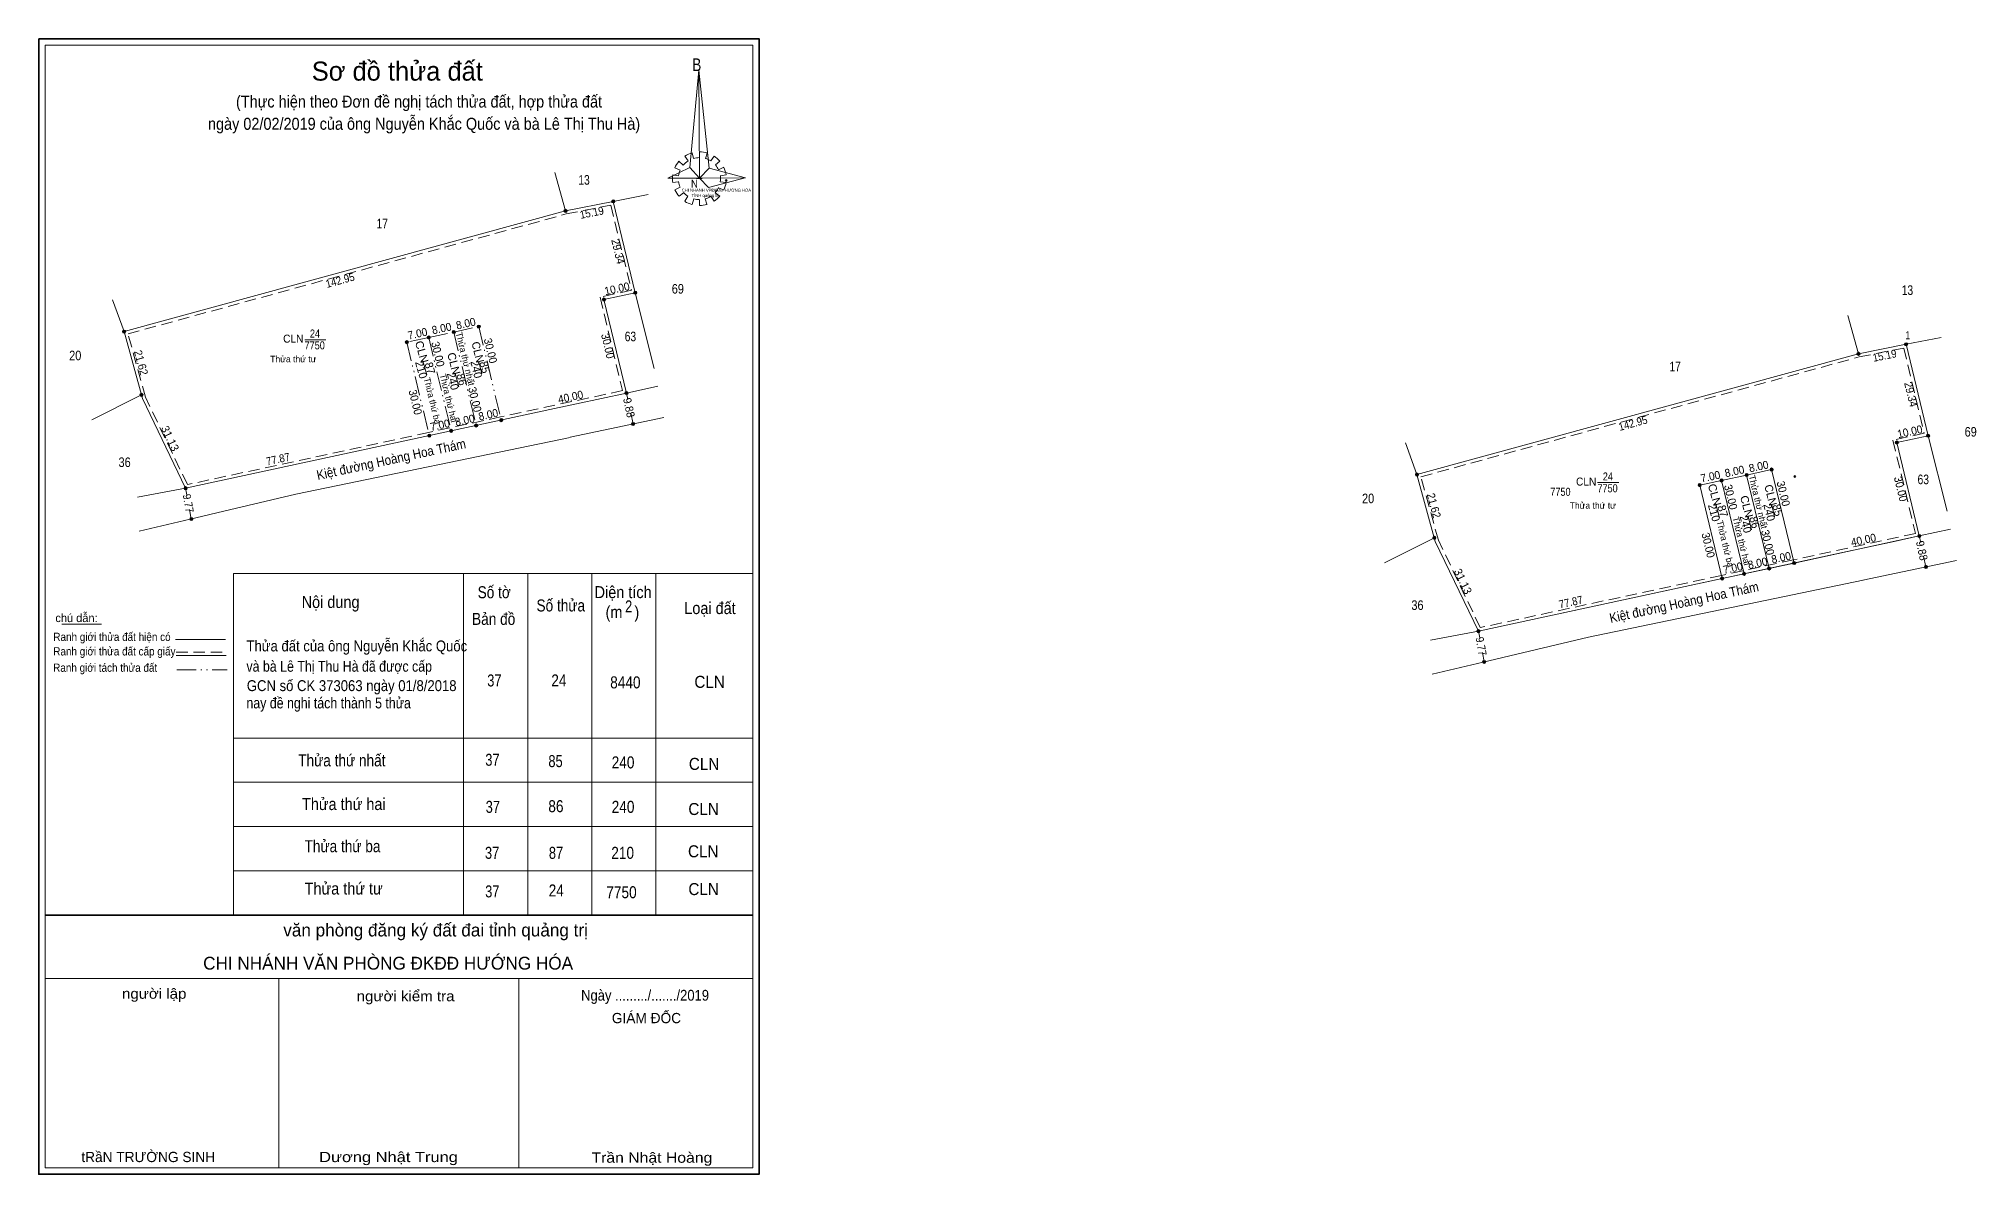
# Model space of a CAD drawing. Header units: metres. Extents: x 535253 to 536510, y 1836459 to 1837303.
# Drawn here: x 535253 to 535858, y 1836459 to 1836814 of the extents above; entities that cross this region are included whole.
import ezdxf
from ezdxf.enums import TextEntityAlignment as Align

# ---------------------------------------------------------------- set-up
doc = ezdxf.new("R2010")
doc.units = ezdxf.units.M
doc.header["$LTSCALE"] = 1.2
doc.header["$PDMODE"] = 32
doc.header["$PDSIZE"] = 0.6
doc.linetypes.add('DASH_DOUBLE_DOT', pattern=[9.2, 5, -1.2, 0.3, -1.2, 0.3, -1.2])
doc.linetypes.add('MEDIUM_DASHED', pattern=[4.5, 3, -1.5])
for name, color, linetype, lineweight in [('1', 7, 'Continuous', 13), ('10', 7, 'Continuous', 13), ('12', 7, 'Continuous', 13), ('17', 7, 'Continuous', 13), ('2', 7, 'Continuous', 13), ('23', 7, 'Continuous', 13), ('5', 7, 'Continuous', 13), ('6', 7, 'Continuous', 13), ('63', 7, 'Continuous', 13)]:
    doc.layers.add(name, color=color, linetype=linetype, lineweight=lineweight)
doc.layers.add('7', color=7, linetype='Continuous')

msp = doc.modelspace()

# ---------------------------------------------------------------- hatches: boundary and pattern name
at = {"layer": '12'}
for points in [[(535417.95, 1836759.79, 1), (535416.95, 1836759.79, 1)], [(535432.85, 1836762.76, 1), (535431.85, 1836762.76, 1)], [(535439.72, 1836734.24, 1), (535438.72, 1836734.24, 1)], [(535429.95, 1836732.1, 1), (535428.95, 1836732.1, 1)], [(535280.06, 1836722.09, 1), (535279.06, 1836722.09, 1)], [(535390.85, 1836723.661, 1), (535389.85, 1836723.661, 1)], [(535436.97, 1836702.92, 1), (535435.97, 1836702.92, 1)], [(535285.5, 1836702.34, 1), (535284.5, 1836702.34, 1)], [(535397.87, 1836694.481, 1), (535396.87, 1836694.481, 1)], [(535439.05, 1836693.26, 1), (535438.05, 1836693.26, 1)], [(535299.28, 1836673.19, 1), (535298.28, 1836673.19, 1)], [(535301.05, 1836663.58, 1), (535300.05, 1836663.58, 1)]]:
    msp.add_hatch(color=256, dxfattribs=at).paths.add_polyline_path(points)
at = {"layer": '2'}
for points in [[(535383.03, 1836721.961, 1), (535382.03, 1836721.961, 1)], [(535368.37, 1836718.801, 1), (535367.37, 1836718.801, 1)], [(535375.21, 1836720.271, 1), (535374.21, 1836720.271, 1)], [(535821.78, 1836715.16, 1), (535820.78, 1836715.16, 1)], [(535836.68, 1836718.13, 1), (535835.68, 1836718.13, 1)], [(535382.23, 1836691.101, 1), (535381.23, 1836691.101, 1)], [(535390.05, 1836692.791, 1), (535389.05, 1836692.791, 1)], [(535375.39, 1836689.631, 1), (535374.39, 1836689.631, 1)], [(535833.78, 1836687.47, 1), (535832.78, 1836687.47, 1)], [(535843.55, 1836689.61, 1), (535842.55, 1836689.61, 1)], [(535794.68, 1836679.031, 1), (535793.68, 1836679.031, 1)], [(535683.89, 1836677.46, 1), (535682.89, 1836677.46, 1)], [(535772.2, 1836674.171, 1), (535771.2, 1836674.171, 1)], [(535779.04, 1836675.641, 1), (535778.04, 1836675.641, 1)], [(535786.86, 1836677.331, 1), (535785.86, 1836677.331, 1)], [(535689.33, 1836657.71, 1), (535688.33, 1836657.71, 1)], [(535840.8, 1836658.29, 1), (535839.8, 1836658.29, 1)], [(535793.88, 1836648.161, 1), (535792.88, 1836648.161, 1)], [(535801.7, 1836649.851, 1), (535800.7, 1836649.851, 1)], [(535842.88, 1836648.63, 1), (535841.88, 1836648.63, 1)], [(535779.22, 1836645.001, 1), (535778.22, 1836645.001, 1)], [(535786.06, 1836646.471, 1), (535785.06, 1836646.471, 1)], [(535703.11, 1836628.56, 1), (535702.11, 1836628.56, 1)], [(535704.88, 1836618.95, 1), (535703.88, 1836618.95, 1)]]:
    msp.add_hatch(color=256, dxfattribs=at).paths.add_polyline_path(points)

# ---------------------------------------------------------------- linework, layer by layer
at = {"layer": '1'}
for p, q in [((535455.7, 1836775.39), (535454.72, 1836776.87)), ((535456.95, 1836777.89), (535457.39, 1836776.13)), ((535459.24, 1836776.41), (535459.3, 1836778.23)), ((535461.64, 1836777.89), (535461.21, 1836776.07)), ((535462.84, 1836775.39), (535463.82, 1836776.87)), ((535450.9, 1836771), (535452.7, 1836770.72)), ((535453.24, 1836772.54), (535451.61, 1836773.22)), ((535452.81, 1836775.27), (535454.17, 1836774.08)), ((535458.37, 1836769.92), (535460.12, 1836769.92)), ((535465.62, 1836775.27), (535464.26, 1836774.13)), ((535465.24, 1836772.6), (535466.88, 1836773.39)), ((535467.64, 1836771), (535465.79, 1836770.72)), ((535452.7, 1836768.9), (535450.9, 1836768.61)), ((535451.61, 1836766.39), (535453.24, 1836767.19)), ((535454.33, 1836765.48), (535452.92, 1836764.34)), ((535454.72, 1836762.81), (535455.64, 1836764.4)), ((535463.82, 1836762.81), (535462.84, 1836764.34)), ((535464.15, 1836765.48), (535465.62, 1836764.4)), ((535466.93, 1836766.34), (535465.13, 1836767.02)), ((535465.79, 1836768.9), (535467.64, 1836768.61)), ((535457.5, 1836763.55), (535456.95, 1836761.78)), ((535459.24, 1836761.5), (535459.24, 1836763.26)), ((535461.04, 1836763.55), (535461.59, 1836761.84)), ((535313.77, 1836646.62), (535475.92, 1836646.62)), ((535313.77, 1836646.62), (535313.77, 1836539.92)), ((535385.62, 1836646.62), (535385.62, 1836539.92)), ((535405.62, 1836646.62), (535405.62, 1836539.92)), ((535425.62, 1836646.62), (535425.62, 1836539.92)), ((535445.62, 1836646.62), (535445.62, 1836539.92)), ((535313.77, 1836595.2), (535475.92, 1836595.2)), ((535313.77, 1836581.38), (535475.92, 1836581.38)), ((535313.77, 1836567.56), (535475.92, 1836567.56)), ((535313.77, 1836553.74), (535475.92, 1836553.74)), ((535313.77, 1836539.92), (535475.92, 1836539.92)), ((535252.9, 1836537.99), (535252.9, 1836459.02)), ((535254.92, 1836520.08), (535475.92, 1836520.08)), ((535327.9, 1836520.08), (535327.9, 1836461.03)), ((535402.9, 1836520.08), (535402.9, 1836461.03))]:
    msp.add_line(p, q, dxfattribs=at)
at = {"layer": '1', "lineweight": 35}
msp.add_line((535254.92, 1836539.92), (535475.92, 1836539.92), dxfattribs=at)
at = {"layer": '1'}
for points in [[(535252.9, 1836459.02), (535252.9, 1836813.51), (535477.9, 1836813.51), (535477.9, 1836459.02)], [(535252.9, 1836459.02), (535252.9, 1836813.51), (535477.9, 1836813.51), (535477.9, 1836459.02)], [(535459.13, 1836803.73), (535459.24, 1836769.98), (535456.3, 1836773.34)], [(535459.13, 1836803.73), (535459.24, 1836769.98), (535462.35, 1836773.11)], [(535449.43, 1836769.98), (535456.3, 1836773.34), (535459.24, 1836769.98)], [(535473.64, 1836770.09), (535459.24, 1836769.98), (535462.35, 1836773.11)], [(535473.53, 1836770.15), (535462.08, 1836767.08), (535459.24, 1836769.98)], [(535836.18, 1836718.13), (535843.05, 1836689.61), (535833.28, 1836687.47), (535840.3, 1836658.29), (535801.2, 1836649.85), (535794.18, 1836679.03), (535786.36, 1836677.33), (535778.54, 1836675.64), (535771.7, 1836674.17), (535778.72, 1836645), (535702.61, 1836628.56), (535689.13, 1836656.62), (535683.39, 1836677.46), (535821.28, 1836715.16)]]:
    msp.add_lwpolyline(points, close=True, dxfattribs=at)
at = {"layer": '1', "linetype": 'MEDIUM_DASHED'}
msp.add_lwpolyline([(535431.6, 1836761.59), (535438.01, 1836735), (535428.24, 1836732.86), (535435.26, 1836703.68), (535397.16, 1836695.46), (535374.68, 1836690.61), (535299.34, 1836674.33), (535286.24, 1836701.6), (535280.79, 1836721.39), (535417.68, 1836758.82)], close=True, dxfattribs=at)
at = {"layer": '1'}
for centre, major_axis, start_param, end_param in [((535459.271, 1836769.861), (8.412, 0), 1.8495599, 2.1390092), ((535459.271, 1836769.861), (6.593, 0), 1.5698559, 1.8561107), ((535459.271, 1836769.861), (8.412, 0), 1.2792421, 1.5633222), ((535459.271, 1836769.861), (6.593, 0), 1.0027091, 1.2755622), ((535459.271, 1836769.861), (8.412, 0), 0.7105624, 0.9968723), ((535459.271, 1836769.861), (8.412, 0), 3.0066793, 3.2913935), ((535459.271, 1836769.861), (8.412, 0), 2.4395818, 2.7240025), ((535459.271, 1836769.861), (6.593, 0), 2.7236855, 3.0151582), ((535459.271, 1836769.861), (6.593, 0), 2.1337354, 2.4449626), ((535459.271, 1836769.861), (6.593, 0), 0.4267838, 0.7064646), ((535459.271, 1836769.861), (6.593, 0), 6.1355839, 6.4161846), ((535459.271, 1836769.861), (8.412, 0), 0.1390515, 0.4339332), ((535459.271, 1836769.861), (8.412, 0), 3.5698864, 3.8569187), ((535459.271, 1836769.861), (6.593, 0), 3.2822995, 3.5610505), ((535459.271, 1836769.861), (6.593, 0), 3.8607757, 4.1325826), ((535459.271, 1836769.861), (6.593, 0), 4.9908713, 5.2893316), ((535459.271, 1836769.861), (8.412, 0), 5.2856142, 5.567987), ((535459.271, 1836769.861), (6.593, 0), 5.5613733, 5.8395144), ((535459.271, 1836769.861), (8.412, 0), 5.8523029, 6.1383965), ((535459.223, 1836769.811), (8.412, 0), 4.1470906, 4.4365931), ((535459.271, 1836769.861), (6.593, 0), 4.4385468, 4.71314), ((535459.271, 1836769.861), (8.412, 0), 4.7130101, 4.9976105)]:
    msp.add_ellipse(centre, major_axis=major_axis, ratio=0.995001, start_param=start_param, end_param=end_param, dxfattribs=at)
msp.add_point((535467.64, 1836769.3), dxfattribs=at)
at = {"layer": '10'}
msp.add_line((535439.22, 1836734.24), (535445.17, 1836710.63), dxfattribs=at)
at = {"layer": '10', "linetype": 'DASH_DOUBLE_DOT'}
msp.add_line((535390.35, 1836723.66), (535397.37, 1836694.48), dxfattribs=at)
at = {"layer": '10'}
for points in [[(535298.78, 1836673.19), (535285.3, 1836701.25), (535279.56, 1836722.09), (535417.45, 1836759.79), (535432.35, 1836762.76)], [(535432.35, 1836762.76), (535439.22, 1836734.24), (535429.45, 1836732.1), (535436.47, 1836702.92)], [(535420.83, 1836699.55), (535413.99, 1836698.07), (535298.78, 1836673.19)], [(535436.47, 1836702.92), (535428.65, 1836701.23), (535420.83, 1836699.54)]]:
    msp.add_lwpolyline(points, dxfattribs=at)
at = {"layer": '12', "linetype": 'DASH_DOUBLE_DOT'}
for p, q in [((535374.71, 1836720.27), (535382.53, 1836721.96)), ((535382.53, 1836721.96), (535390.35, 1836723.66)), ((535374.71, 1836720.27), (535367.87, 1836718.8))]:
    msp.add_line(p, q, dxfattribs=at)
at = {"layer": '12'}
for p, q in [((535299.15, 1836671.16), (535298.78, 1836673.19)), ((535300.55, 1836663.58), (535300, 1836666.57))]:
    msp.add_line(p, q, dxfattribs=at)
for centre in [(535417.45, 1836759.79), (535432.35, 1836762.76), (535439.22, 1836734.24), (535429.45, 1836732.1), (535279.56, 1836722.09), (535390.35, 1836723.661), (535436.47, 1836702.92), (535285, 1836702.34), (535397.37, 1836694.481), (535438.55, 1836693.26), (535298.78, 1836673.19), (535300.55, 1836663.58)]:
    msp.add_circle(centre, 0.5, dxfattribs=at)
at = {"layer": '17'}
msp.add_line((535260.1, 1836630.81), (535272.52, 1836630.81), dxfattribs=at)
at = {"layer": '2'}
for p, q in [((535414.15, 1836771.73), (535417.45, 1836759.79)), ((535432.35, 1836762.76), (535443.27, 1836764.94)), ((535279.56, 1836722.09), (535275.95, 1836732.05)), ((535817.98, 1836727.1), (535821.28, 1836715.16)), ((535335.97, 1836719.58), (535342.59, 1836719.58)), ((535836.18, 1836718.13), (535847.1, 1836720.31)), ((535446.25, 1836705.03), (535436.47, 1836702.92)), ((535269.47, 1836694.53), (535285, 1836702.34)), ((535436.9, 1836700.91), (535436.47, 1836702.92)), ((535418.88, 1836689.12), (535448.13, 1836695.28)), ((535438.55, 1836693.26), (535437.82, 1836696.63)), ((535683.39, 1836677.46), (535679.78, 1836687.42)), ((535843.05, 1836689.61), (535849, 1836666)), ((535786.36, 1836677.33), (535794.18, 1836679.03)), ((535794.18, 1836679.03), (535801.2, 1836649.85)), ((535739.8, 1836674.95), (535746.42, 1836674.95)), ((535778.54, 1836675.64), (535771.7, 1836674.17)), ((535771.7, 1836674.17), (535778.72, 1836645)), ((535778.54, 1836675.64), (535786.36, 1836677.33)), ((535778.54, 1836675.64), (535785.56, 1836646.47)), ((535786.36, 1836677.33), (535793.38, 1836648.16)), ((535776.71, 1836668.34), (535777.94, 1836663.95)), ((535794.2, 1836667.99), (535795.11, 1836664.24)), ((535786.81, 1836664.52), (535787.93, 1836660.2)), ((535673.3, 1836649.9), (535688.83, 1836657.71)), ((535850.08, 1836660.4), (535840.3, 1836658.29)), ((535840.73, 1836656.28), (535840.3, 1836658.29)), ((535822.71, 1836644.49), (535851.96, 1836650.65)), ((535842.38, 1836648.63), (535841.65, 1836652)), ((535702.61, 1836628.56), (535687.57, 1836625.78)), ((535702.98, 1836626.53), (535702.61, 1836628.56)), ((535705.8, 1836619.29), (535688.14, 1836615.12)), ((535704.38, 1836618.95), (535703.83, 1836621.94)), ((535714.56, 1836621.36), (535705.8, 1836619.29))]:
    msp.add_line(p, q, dxfattribs=at)
at = {"layer": '2', "linetype": 'DASH_DOUBLE_DOT'}
for p, q in [((535382.53, 1836721.96), (535389.55, 1836692.79)), ((535367.87, 1836718.8), (535374.89, 1836689.63)), ((535374.71, 1836720.27), (535381.73, 1836691.1))]:
    msp.add_line(p, q, dxfattribs=at)
at = {"layer": '2'}
for points in [[(535439.22, 1836734.24), (535429.45, 1836732.1), (535436.47, 1836702.92)], [(535702.61, 1836628.56), (535689.13, 1836656.62), (535683.39, 1836677.46), (535821.28, 1836715.16), (535836.18, 1836718.13)], [(535836.18, 1836718.13), (535843.05, 1836689.61), (535833.28, 1836687.47), (535840.3, 1836658.29)], [(535310.73, 1836665.99), (535333.18, 1836671.38), (535418.89, 1836689.09)], [(535843.05, 1836689.61), (535833.28, 1836687.47), (535840.3, 1836658.29)], [(535824.66, 1836654.92), (535817.82, 1836653.44), (535702.61, 1836628.56)], [(535840.3, 1836658.29), (535832.48, 1836656.6), (535824.66, 1836654.91)], [(535714.56, 1836621.36), (535737.01, 1836626.75), (535822.72, 1836644.46)]]:
    msp.add_lwpolyline(points, dxfattribs=at)
at = {"layer": '2', "linetype": 'MEDIUM_DASHED'}
msp.add_lwpolyline([(535835.43, 1836716.96), (535841.84, 1836690.37), (535832.07, 1836688.23), (535839.09, 1836659.05), (535800.99, 1836650.83), (535778.51, 1836645.98), (535703.17, 1836629.7), (535690.07, 1836656.97), (535684.62, 1836676.76), (535821.51, 1836714.19)], close=True, dxfattribs=at)
at = {"layer": '2'}
for points in [[(535794.18, 1836679.03), (535801.2, 1836649.85), (535793.38, 1836648.16), (535786.36, 1836677.33)], [(535778.54, 1836675.64), (535785.56, 1836646.47), (535778.72, 1836645), (535771.7, 1836674.17)], [(535786.36, 1836677.33), (535793.38, 1836648.16), (535785.56, 1836646.47), (535778.54, 1836675.64)]]:
    msp.add_lwpolyline(points, close=True, dxfattribs=at)
for centre in [(535382.53, 1836721.961), (535367.87, 1836718.801), (535374.71, 1836720.271), (535821.28, 1836715.16), (535836.18, 1836718.13), (535381.73, 1836691.101), (535389.55, 1836692.791), (535374.89, 1836689.631), (535833.28, 1836687.47), (535843.05, 1836689.61), (535794.18, 1836679.031), (535683.39, 1836677.46), (535771.7, 1836674.171), (535778.54, 1836675.641), (535786.36, 1836677.331), (535688.83, 1836657.71), (535840.3, 1836658.29), (535793.38, 1836648.161), (535801.2, 1836649.851), (535842.38, 1836648.63), (535778.72, 1836645.001), (535785.56, 1836646.471), (535702.61, 1836628.56), (535704.38, 1836618.95)]:
    msp.add_circle(centre, 0.5, dxfattribs=at)
msp.add_point((535801.4, 1836676.85), dxfattribs=at)
at = {"layer": '23'}
for p, q in [((535298.78, 1836673.19), (535283.74, 1836670.41)), ((535301.97, 1836663.92), (535284.31, 1836659.75)), ((535310.73, 1836665.99), (535301.97, 1836663.92))]:
    msp.add_line(p, q, dxfattribs=at)
at = {"layer": '5', "lineweight": 35}
msp.add_lwpolyline([(535252.92, 1836813.53), (535477.92, 1836813.53), (535477.92, 1836459.03), (535252.92, 1836459.03)], close=True, dxfattribs=at)
at = {"layer": '5'}
msp.add_lwpolyline([(535475.92, 1836539.92), (535475.92, 1836461.03), (535254.92, 1836461.03), (535254.92, 1836811.53), (535475.92, 1836811.53)], close=True, dxfattribs=at)
at = {"layer": '6'}
for p, q in [((535295.57, 1836626.01), (535311.25, 1836626.01)), ((535295.82, 1836620.99), (535311.47, 1836620.99))]:
    msp.add_line(p, q, dxfattribs=at)
at = {"layer": '6', "linetype": 'MEDIUM_DASHED'}
msp.add_line((535295.82, 1836622.04), (535311.6, 1836622.04), dxfattribs=at)
at = {"layer": '63'}
for p, q in [((535372.88, 1836712.97), (535374.11, 1836708.58)), ((535382.98, 1836709.15), (535384.1, 1836704.83)), ((535390.37, 1836712.62), (535391.28, 1836708.87))]:
    msp.add_line(p, q, dxfattribs=at)
at = {"layer": '63', "linetype": 'DASH_DOUBLE_DOT'}
msp.add_line((535296.05, 1836616.46), (535311.8, 1836616.46), dxfattribs=at)

# ---------------------------------------------------------------- texts
at = {"layer": '1'}
msp.add_text('Sơ đồ thửa đất', height=5.95, dxfattribs=at).set_placement((535364.9, 1836800.46), align=Align.CENTER)
for s, height, width, p in [('B', 3.962, 0.8, (535457.03, 1836803.45)), ('CHI NHÁNH VPĐKĐĐ-HƯỚNG HÓA', 0.9372, 0.95, (535453.75, 1836765.77)), ('TỈNH quảng trị', 0.9375, 1.05, (535456.78, 1836764.15)), ('N', 2.476, 0.9, (535456.63, 1836767.02))]:
    msp.add_text(s, height=height, dxfattribs=dict(at, width=width)).set_placement(p)
at = {"layer": '1', "width": 0.85}
for p in [(535339.095, 1836716.56), (535728.215, 1836670.84)]:
    msp.add_text('7750', height=2.5, dxfattribs=at).set_placement(p, align=Align.CENTER)
at = {"layer": '1'}
for s, height, p in [('văn phòng đăng ký đất đai tỉnh quảng trị', 4, (535424.44, 1836533.26)), ('CHI NHÁNH VĂN PHÒNG ĐKĐĐ HƯỚNG HÓA', 4, (535419.8, 1836522.91)), ('GIÁM ĐỐC', 3.2, (535453.54, 1836506.18)), ('tRầN TRƯỜNG SINH', 3.2, (535307.99, 1836462.81))]:
    msp.add_text(s, height=height, dxfattribs=at).set_placement(p, align=Align.RIGHT)
for s, width, p in [('người lập', 1.1, (535299.02, 1836513.81)), ('người kiểm tra', 1.1, (535382.77, 1836513.03)), ('Dương Nhật Trung', 1.2, (535383.82, 1836462.81)), ('Trần Nhật Hoàng', 1.15, (535463.3, 1836462.61))]:
    msp.add_text(s, height=3.2, dxfattribs=dict(at, width=width)).set_placement(p, align=Align.RIGHT)
at = {"layer": '12'}
for s, width, p in [('13', 0.8, (535423.225, 1836767.96)), ('17', 0.8, (535360.195, 1836754.33)), ('69', 0.85, (535452.525, 1836733.95)), ('63', 0.8, (535437.715, 1836719.09)), ('20', 0.85, (535264.3, 1836713.15)), ('36', 0.85, (535279.72, 1836679.82))]:
    msp.add_text(s, height=3, dxfattribs=dict(at, width=width)).set_placement(p, align=Align.CENTER)
at = {"layer": '12', "width": 0.9}
msp.add_text('9.77', height=2.5, rotation=280.436, dxfattribs=at).set_placement((535298.383, 1836668.251), align=Align.CENTER)
at = {"layer": '2'}
for s, height, width, p in [('13', 3, 0.8, (535836.595, 1836733.55)), ('24', 2.5, 0.85, (535339.175, 1836720.26)), ('CLN', 2.5, 0.95, (535332.405, 1836718.66)), ('17', 3, 0.8, (535764.025, 1836709.7)), ('69', 3, 0.85, (535856.355, 1836689.32)), ('CLN', 2.5, 0.95, (535736.245, 1836674.03)), ('7750', 2.5, 0.85, (535742.925, 1836671.93)), ('24', 2.5, 0.85, (535743.02, 1836675.63)), ('63', 3, 0.8, (535841.545, 1836674.46)), ('20', 3, 0.85, (535668.13, 1836668.52)), ('36', 3, 0.85, (535683.55, 1836635.19))]:
    msp.add_text(s, height=height, dxfattribs=dict(at, width=width)).set_placement(p, align=Align.CENTER)
for s, height, rotation, width, p in [('8.00', 2.5, 12.265, 0.95, (535386.554, 1836723.415)), ('30.00', 2.5, 283.527, 0.95, (535429.44, 1836717.327)), ('CLN', 2.5, 285.627, 1.05, (535371.343, 1836715.442)), ('30.00', 2.5, 283.531, 0.95, (535376.38, 1836714.777)), ('CLN', 2.5, 284.606, 1.05, (535381.345, 1836711.805)), ('30.00', 2.5, 283.527, 0.95, (535392.8, 1836715.857)), ('15.19', 2.5, 11.273, 0.9, (535829.716, 1836713.395)), ('30.00', 2.5, 283.531, 0.95, (535369.34, 1836699.767)), ('30.00', 2.5, 283.531, 0.95, (535387.93, 1836700.607)), ('40.00', 2.5, 12.195, 0.95, (535419.286, 1836700.485)), ('29.34', 2.5, 283.544, 0.95, (535836.471, 1836702.198)), ('8.00', 2.5, 12.195, 0.95, (535393.576, 1836694.962)), ('9.88', 2.5, 282.151, 0.95, (535436.059, 1836698.093)), ('7.00', 2.5, 12.129, 0.95, (535378.482, 1836691.707)), ('8.00', 2.5, 12.195, 0.95, (535386.246, 1836693.222)), ('142.95', 2.5, 15.291, 0.9, (535751.18, 1836692.292)), ('10.00', 2.5, 12.355, 0.95, (535837.613, 1836689.665)), ('Kiệt đường Hoàng Hoa Thám', 3, 12.184, 0.9, (535363.303, 1836680.759)), ('8.00', 2.5, 12.195, 0.95, (535782.846, 1836677.264)), ('8.00', 2.5, 12.265, 0.95, (535790.394, 1836678.787)), ('7.00', 2.5, 12.129, 0.95, (535775.312, 1836675.63)), ('CLN', 2.5, 285.627, 1.05, (535775.173, 1836670.812)), ('30.00', 2.5, 283.531, 0.95, (535780.21, 1836670.147)), ('30.00', 2.5, 283.527, 0.95, (535796.63, 1836671.227)), ('30.00', 2.5, 283.527, 0.95, (535833.27, 1836672.697)), ('21.62', 2.5, 285.399, 0.95, (535687.474, 1836667.452)), ('CLN', 2.5, 284.606, 1.05, (535785.175, 1836667.175)), ('30.00', 2.5, 283.531, 0.95, (535773.172, 1836655.127)), ('30.00', 2.5, 283.531, 0.95, (535791.76, 1836655.977)), ('40.00', 2.5, 12.195, 0.95, (535823.116, 1836655.855)), ('9.88', 2.5, 282.151, 0.95, (535839.889, 1836653.463)), ('7.00', 2.5, 12.129, 0.95, (535782.312, 1836647.077)), ('8.00', 2.5, 12.195, 0.95, (535790.076, 1836648.592)), ('8.00', 2.5, 12.195, 0.95, (535797.406, 1836650.332)), ('Kiệt đường Hoàng Hoa Thám', 3, 12.184, 0.9, (535767.133, 1836636.129)), ('77.87', 2.5, 12.186, 0.9, (535731.721, 1836636.434)), ('9.77', 2.5, 280.436, 0.9, (535702.214, 1836623.616))]:
    msp.add_text(s, height=height, rotation=rotation, dxfattribs=dict(at, width=width)).set_placement(p, align=Align.CENTER)
for s, height, rotation, p in [('Thửa thứ nhất', 2, 283.531, (535385.164, 1836713.349)), ('CLN', 2.5, 283.643, (535388.843, 1836715.39)), ('210', 2.5, 285.627, (535371.162, 1836709.867)), ('87', 2.5, 285.627, (535373.9, 1836710.347)), ('240', 2.5, 284.606, (535381.048, 1836706.33)), ('240', 2.5, 283.643, (535388.388, 1836710.03)), ('85', 2.5, 283.643, (535390.984, 1836710.69)), ('Thửa thứ ba', 2, 283.531, (535374.903, 1836700.259)), ('Thửa thứ hai', 2, 283.531, (535379.948, 1836701.119)), ('86', 2.5, 284.606, (535383.821, 1836706.855)), ('Thửa thứ nhất', 2, 283.531, (535788.994, 1836668.719)), ('CLN', 2.5, 283.643, (535792.673, 1836670.76)), ('210', 2.5, 285.627, (535774.992, 1836665.237)), ('87', 2.5, 285.627, (535777.73, 1836665.717)), ('240', 2.5, 283.643, (535792.218, 1836665.4)), ('85', 2.5, 283.643, (535794.814, 1836666.06)), ('Thửa thứ ba', 2, 283.531, (535778.733, 1836655.629)), ('Thửa thứ hai', 2, 283.531, (535783.778, 1836656.489)), ('240', 2.5, 284.606, (535784.878, 1836661.7)), ('86', 2.5, 284.606, (535787.651, 1836662.225)), ('31.13', 2.5, 295.66, (535696.623, 1836643.566))]:
    msp.add_text(s, height=height, rotation=rotation, dxfattribs=at).set_placement(p, align=Align.CENTER)
at = {"layer": '2', "width": 0.75}
msp.add_text(' 1', height=2.5, dxfattribs=at).set_placement((535837.39, 1836719.73), align=Align.RIGHT)
at = {"layer": '2'}
for p in [(535332.415, 1836712.54), (535738.315, 1836666.81)]:
    msp.add_text('Thửa thứ tư', height=2, dxfattribs=at).set_placement(p, align=Align.CENTER)
at = {"layer": '6'}
for s, height, width, p in [('Số tờ', 3.75, 0.85, (535389.99, 1836638.86)), ('Diện tích', 3.75, 0.9, (535426.52, 1836638.88)), ('Nội dung', 3.75, 0.9, (535335.02, 1836635.81)), ('Số thửa', 3.75, 0.85, (535408.37, 1836634.73)), ('(m   )', 3.75, 0.9, (535429.94, 1836632.66)), ('2', 3.75, 0.8, (535436.04, 1836634.43)), ('Loại đất', 3.75, 0.9, (535454.54, 1836633.91)), ('Bản đồ', 3.75, 0.85, (535388.24, 1836630.53)), ('Ranh giới thửa đất hiện có ', 2.572, 0.9, (535257.46, 1836625.51)), ('Thửa đất của ông Nguyễn Khắc Quốc', 3.4, 0.9, (535317.79, 1836622.26)), ('Ranh giới tách thửa đất', 2.572, 0.9, (535257.41, 1836615.89)), ('Ranh giới thửa đất cấp giấy', 2.572, 0.9, (535257.44, 1836620.99)), ('và bà Lê Thị Thu Hà đã được cấp ', 3.4, 0.85, (535317.77, 1836615.91)), ('GCN số CK 373063 ngày 01/8/2018', 3.4, 0.9, (535317.89, 1836609.86)), ('37', 3.75, 0.8, (535392.99, 1836611.31)), ('24', 3.75, 0.85, (535412.99, 1836611.31)), ('8440', 3.75, 0.85, (535431.39, 1836610.71)), ('CLN', 3.75, 0.95, (535457.69, 1836610.88)), ('nay đề nghi tách thành 5 thửa', 3.4, 0.85, (535317.77, 1836604.46)), ('Thửa thứ nhất', 3.75, 0.85, (535333.94, 1836586.36)), ('37', 3.75, 0.8, (535392.38, 1836586.55)), ('85', 3.75, 0.8, (535412.09, 1836586.13)), ('240', 3.75, 0.85, (535431.86, 1836585.73)), ('CLN', 3.75, 0.95, (535455.96, 1836585.26)), ('Thửa thứ hai', 3.75, 0.9, (535335.14, 1836572.72)), ('37', 3.75, 0.8, (535392.51, 1836571.85)), ('86', 3.75, 0.85, (535412.07, 1836572.05)), ('240', 3.75, 0.85, (535431.86, 1836571.85)), ('CLN', 3.75, 0.95, (535455.81, 1836571.17)), ('Thửa thứ ba', 3.75, 0.85, (535335.92, 1836559.57)), ('37', 3.75, 0.8, (535392.28, 1836557.49)), ('87', 3.75, 0.8, (535412.24, 1836557.49)), ('210', 3.75, 0.85, (535431.73, 1836557.49)), ('CLN', 3.75, 0.95, (535455.7, 1836557.97)), ('Thửa thứ tư', 3.75, 0.9, (535335.96, 1836546.35)), ('37', 3.75, 0.8, (535392.34, 1836545.45)), ('24', 3.75, 0.85, (535412.18, 1836545.74)), ('7750', 3.75, 0.85, (535430.18, 1836545.19)), ('CLN', 3.75, 0.95, (535455.82, 1836546.17))]:
    msp.add_text(s, height=height, dxfattribs=dict(at, width=width)).set_placement(p)
msp.add_text('chú dẫn:', height=2.572, dxfattribs=at).set_placement((535258.09, 1836631.41))
at = {"layer": '6', "width": 0.9}
msp.add_text('Ngày ........./......./2019', height=3.375, dxfattribs=at).set_placement((535442.285, 1836513.21), align=Align.CENTER)
at = {"layer": '63'}
for s, rotation, width, p in [('15.19', 11.273, 0.9, (535425.886, 1836758.025)), ('29.34', 283.544, 0.95, (535432.641, 1836746.828)), ('142.95', 15.291, 0.9, (535347.35, 1836736.922)), ('10.00', 12.355, 0.95, (535433.783, 1836734.295)), ('7.00', 12.129, 0.95, (535371.472, 1836720.257)), ('8.00', 12.195, 0.95, (535379.006, 1836721.892)), ('21.62', 285.399, 0.95, (535283.644, 1836712.082)), ('77.87', 12.186, 0.9, (535327.891, 1836681.064))]:
    msp.add_text(s, height=2.5, rotation=rotation, dxfattribs=dict(at, width=width)).set_placement(p, align=Align.CENTER)
msp.add_text('31.13', height=2.5, rotation=295.66, dxfattribs=at).set_placement((535292.793, 1836688.196), align=Align.CENTER)
at = {"layer": '7', "width": 0.9}
for s, p in [('(Thực hiện theo Đơn đề nghị tách thửa đất, hợp thửa đất ', (535372.305, 1836792.06)), ('ngày 02/02/2019 của ông Nguyễn Khắc Quốc và bà Lê Thị Thu Hà)', (535373.26, 1836785.11))]:
    msp.add_text(s, height=3.75, dxfattribs=at).set_placement(p, align=Align.CENTER)

doc.saveas('drawing.dxf')
